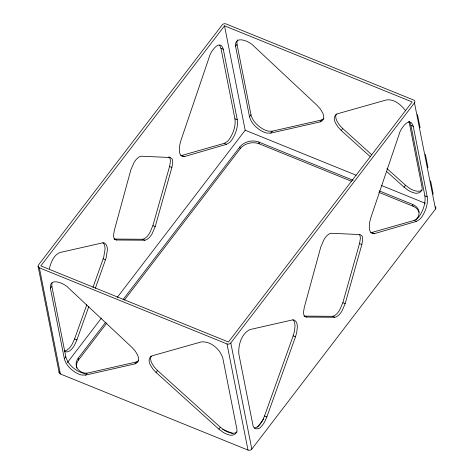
<?xml version="1.0" encoding="UTF-8"?>
<svg xmlns="http://www.w3.org/2000/svg" width="474" height="474" viewBox="0 0 474 474"><rect width="100%" height="100%" fill="white"/><g stroke="black" fill="none" stroke-linecap="round" stroke-linejoin="round"><path stroke-width="0.71" d="M51.968 282.901L51.867 286.326L65.821 356.809C67.438 363.155 72.593 368.043 78.127 371.195A13.391 6.583 37.4 0 0 83.323 373.121L87.092 373.162L136.417 361.964L138.746 360.75M49.29 268.722C50.949 262.59 53.538 255.136 59.89 252.535L102.473 242.884L104.653 243.097L106.425 245.028A17.899 7.596 -67.9 0 1 107.367 250.225L106.022 258.283L95.327 288.328M114.05 239.062L142.473 239.263L144.333 238.736L146.614 236.988A13.853 5.878 -67.9 0 0 149.731 232.912L152.889 225.654L169.562 166.51L170.362 161.865A11.252 4.776 -67.9 0 0 169.585 157.724L168.922 156.995M171.89 167.452L172.696 162.813A11.252 4.776 -67.9 0 0 171.914 158.666L170.024 157.51L141.382 156.213L139.498 156.693L137.176 158.446A13.853 5.878 -67.9 0 0 133.988 162.612L130.806 170.03L114.353 230.269L113.6 234.879A11.252 4.776 -67.9 0 0 114.447 238.937L116.379 240.004L144.801 240.205L146.667 239.684L148.943 237.936A13.853 5.878 -67.9 0 0 152.065 233.86L155.217 226.596L171.89 167.452L169.562 166.51M306.334 317.059L304.403 315.992A11.252 4.776 -67.9 0 1 303.556 311.933L304.308 307.324L320.762 247.084L323.943 239.666A13.853 5.878 -67.9 0 1 327.131 235.501L329.454 233.747L331.338 233.267L359.979 234.565L361.869 235.72A11.252 4.776 -67.9 0 1 362.651 239.868L361.846 244.507L345.173 303.65L342.015 310.914A13.853 5.878 -67.9 0 1 338.898 314.985L336.623 316.739L334.757 317.26L306.334 317.059L304.006 316.117L332.428 316.318L334.289 315.791L336.57 314.043A13.853 5.878 -67.9 0 0 339.686 309.966L342.844 302.702L359.517 243.565L360.317 238.92A11.252 4.776 -67.9 0 0 359.541 234.778L359.227 234.369M92.993 287.38L103.693 257.335L105.032 249.277A17.899 7.596 -67.9 0 0 104.09 244.086L102.982 242.587M254.301 428.093L256.576 427.43L259.011 425.492A13.391 5.682 -67.9 0 0 262.276 420.983L264.528 415.994L293.157 335.87L294.455 331.213L294.988 326.331A17.899 7.596 -67.9 0 0 294.046 321.141L292.938 319.642M295.486 336.813L296.783 332.161L297.322 327.279A17.899 7.596 -67.9 0 0 296.38 322.083L294.609 320.146L292.422 319.938L249.845 329.59C241.325 333.886 238.049 345.226 238.878 354.214L252.832 424.698C252.98 429.562 258.97 430.202 261.34 426.44A13.391 5.682 -67.9 0 0 264.605 421.931L266.862 416.942L295.486 336.813L293.157 335.87M64.346 351.044L66.621 350.375L69.056 348.437A13.391 5.682 -67.9 0 0 72.321 343.928L74.578 338.946L86.772 304.8M64.138 350.689C66.141 353.272 69.708 351.353 71.384 349.385A13.391 5.682 -67.9 0 0 74.649 344.876L76.907 339.888L88.851 306.441M151.176 355.885L150.613 357.811A17.899 8.799 37.4 0 0 151.733 362.96L154.287 367.048L157.546 370.532L220.315 427.204L224.717 430.481A13.391 6.583 37.4 0 0 229.991 432.798C232.29 433.384 235.045 433.603 236.988 431.986M336.333 113.902L335.77 115.828A17.899 8.799 37.4 0 0 336.89 120.977L338.472 123.744L341.582 127.482L371.628 154.666M237.598 39.917L236.887 42.02L237.024 44.343L250.977 114.827C252.595 121.178 257.749 126.06 263.283 129.212A13.391 6.583 37.4 0 0 268.48 131.138L272.248 131.18L321.573 119.981L323.902 118.767M224.522 25.839L40.835 265.902L228.462 342.009L412.149 101.946L224.522 25.839L245.188 130.22L117.191 297.5M50.398 288.245C49.183 276.579 64.778 283.387 68.73 288.162L132.015 347.442L135.191 350.967L137.608 355.05A17.899 8.799 37.4 0 1 138.515 360.11L137.276 362.669L134.948 363.884L85.622 375.082L81.854 375.047A13.391 6.583 37.4 0 1 76.658 373.115C71.124 369.963 65.969 365.081 64.351 358.729L50.398 288.245L51.867 286.326M235.554 46.268C234.34 34.596 249.934 41.404 253.886 46.179L317.171 105.459L320.347 108.984L322.764 113.067A17.899 8.799 37.4 0 1 323.671 118.127L322.433 120.686L320.104 121.901L270.778 133.099L267.01 133.064A13.391 6.583 37.4 0 1 261.814 131.132C256.28 127.98 251.125 123.098 249.508 116.746L235.554 46.268L237.024 44.343M64.351 358.729L65.821 356.809M249.508 116.746L250.977 114.827M67.344 362.651L101.472 318.042M76.782 368.132A13.882 10.558 -11.2 0 1 78.566 359.956L78.21 358.184L105.601 322.391M123.116 299.503L239.856 146.934A13.882 10.558 -11.2 0 1 258.857 142.058L353.177 180.316M78.566 359.956L106.851 322.984M124.36 300.101L240.205 148.7A13.882 10.558 -11.2 0 1 259.207 143.823L351.477 181.252M85.622 375.082L87.092 373.162M270.778 133.099L272.248 131.18M134.948 363.884L136.417 361.964M320.104 121.901L321.573 119.981M156.076 372.451L152.818 368.968L150.264 364.879A17.899 8.799 37.4 0 1 149.15 359.73L150.228 357.064L152.438 355.725L201.254 341.914C210.912 340.996 220.108 349.302 222.827 358.19L236.781 428.674C238.369 433.597 232.627 436.613 228.521 434.717A13.391 6.583 37.4 0 1 223.248 432.401L218.846 429.124L156.076 372.451L157.546 370.532M370.158 156.586L341.233 130.469L342.702 128.549M39.366 267.822L226.993 343.928A2.779 2.109 -11.2 0 0 230.791 342.957L414.477 102.894A2.779 2.109 -11.2 0 0 413.618 100.026L225.991 23.919A2.779 2.109 -11.2 0 0 222.193 24.897L38.507 264.954A2.779 2.109 -11.2 0 0 39.366 267.822L60.382 373.974L248.009 450.081A2.779 2.109 -11.2 0 0 251.807 449.103L435.493 209.046A2.779 2.109 -11.2 0 0 435.387 206.658M218.846 429.124L220.315 427.204M408.979 121.243L421.937 186.691C423.525 191.614 417.784 194.63 413.678 192.734A13.391 6.583 37.4 0 1 408.404 190.418L404.002 187.141L405.471 185.221L386.914 168.466M257.548 427.086L263.834 418.874M416.048 219.942L416.948 218.769A13.882 10.558 -11.2 0 0 412.641 204.436L379.153 190.85M422.144 190.003C420.201 191.62 417.446 191.401 415.147 190.815A13.391 6.583 37.4 0 1 409.874 188.498L405.471 185.221M180.659 155.762L224.226 143.361L227.129 141.613A13.391 5.682 -67.9 0 0 230.465 137.496C233.718 131.926 235.886 125.296 234.926 118.802L220.973 48.318L219.693 45.249M226.56 144.303L229.457 142.555A13.391 5.682 -67.9 0 0 232.793 138.438C236.046 132.868 238.221 126.244 237.255 119.744L223.301 49.266C219.983 37.849 210.041 52.229 209.099 57.532L180.985 140.268L179.77 144.925L179.332 149.743A17.899 7.596 -67.9 0 0 180.41 154.755L182.265 156.521L184.493 156.562L226.56 144.303L224.226 143.361M370.615 232.817L414.181 220.416L417.079 218.668A13.391 5.682 -67.9 0 0 420.42 214.55C423.673 208.975 425.842 202.351 424.882 195.857L410.928 125.373L410.211 123.199L408.926 121.605M416.516 221.358L419.413 219.61A13.391 5.682 -67.9 0 0 422.749 215.492C426.002 209.923 428.176 203.299 427.21 196.799L413.257 126.321C409.939 114.904 399.991 129.284 399.055 134.586L370.941 217.323L369.726 221.974L369.287 226.797A17.899 7.596 -67.9 0 0 370.366 231.81L372.22 233.575L374.448 233.617L416.516 221.358L414.181 220.416M220.973 48.318L223.301 49.266M410.928 125.373L413.257 126.321M234.926 118.802L237.255 119.744M424.882 195.857L427.21 196.799M245.188 130.22L356.122 175.22M381.457 185.494L425.285 203.275M378.821 192.343L412.996 206.208A13.882 10.558 -11.2 0 1 419.081 212.364M182.164 155.62L184.493 156.562M372.12 232.675L374.448 233.617M168.857 157.042L170.024 157.51M359.517 243.565L361.846 244.507M152.889 225.654L155.217 226.596M342.844 302.702L345.173 303.65M142.473 239.263L144.801 240.205M332.428 316.318L334.757 317.26M114.631 239.299L116.379 240.004M103.202 258.816L105.53 259.758M74.578 338.946L76.907 339.888M264.528 415.994L266.862 416.942M85.249 373.625L82.517 372.517A13.882 10.558 -11.2 0 1 78.21 358.184M222.632 429.355L232.888 433.509M386.535 171.369L404.002 187.141M341.233 130.469L337.974 126.985L335.42 122.896A17.899 8.799 37.4 0 1 334.306 117.748L335.385 115.081L337.601 113.742L386.411 99.931C394.125 98.829 401.063 104.701 405.4 110.501M417.464 114.53L420.088 127.796M425.344 154.334L427.969 167.6M430.599 180.872L433.224 194.139M414.477 102.894L435.493 209.046M412.641 204.436L412.996 206.208M258.857 142.058L259.207 143.823M239.856 146.934L240.205 148.7M230.791 342.957L251.807 449.103M226.993 343.928L248.009 450.081M38.098 266.376L59.12 372.528M60.382 373.974A2.779 2.109 -11.2 0 1 59.297 371.474"/></g></svg>
